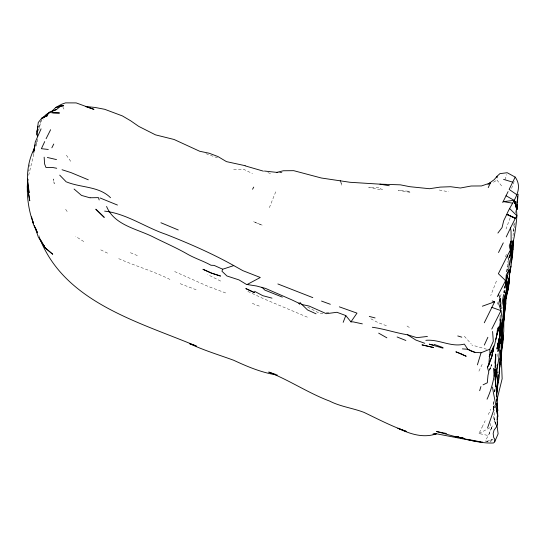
<?xml version="1.0" encoding="UTF-8"?>
<svg xmlns="http://www.w3.org/2000/svg" width="546" height="546" viewBox="0 0 546 546"><rect width="100%" height="100%" fill="white"/><g stroke="black" fill="none" stroke-linecap="round" stroke-linejoin="round"><path stroke-width="0.41" stroke-dasharray="2.73 2.05" d="M515.799 213.029L515.799 210.524M509.172 258.026L509.2 253.924M501.624 185.927L497.003 180.084L497.037 177.791M494.28 405.098L494.28 409.104M493.195 408.824L493.434 399.419M502.634 305.385L502.73 302.088M37.64 138.957L37.565 141.196L35.613 147.27M493.297 409.732L493.7 401.563M493.311 409.561L493.529 405.337L493.175 409.357M509.527 257.944L509.746 253.863M497.775 356.422L498.054 352.948M504.579 293.079L505.002 289.23M505.036 290.363L504.845 292.636M28.685 175.3L34.302 151.965M494.819 391.618L494.949 389.981M504.559 292.963L505.064 289.011M513.779 231.702L513.923 230.18M494.676 391.953L494.922 389.571M28.658 171.232L28.822 169.635M497.549 373.014L497.822 370.502M504.627 285.708L504.402 287.769L504.6 286.186M506.599 271.751L507.8 261.425M504.456 286.118L503.535 292.929M509.5 257.589L509.827 255.166M494.342 391.892L494.772 388.875M509.5 257.657L509.827 255.337M507.5 270.441L507.725 268.809M513.923 229.443L513.711 230.985L514.544 226.017M497.372 374.631L497.918 371.021M514.052 223.45L512.858 237.954M499.358 321.246L499.829 318.195M499.952 317.431L500.307 315.144M514.673 225.239L515.185 222.12M29.293 166.441L29.6 164.844M493.454 409.145L494.232 405.166M506.743 271.928L507.855 266.359M493.106 409.282L494.041 405.234M41.482 119.11L38.664 130.351L40.697 121.724L43.584 118.755M509.152 255.774L509.793 253.583M36.166 143.584L37.108 140.431M493.27 409.677L494.874 405.35M505.487 256.886L506.729 253.296M496.43 281.067L490.758 295.57M504.961 179.682L506.811 174.577M510.182 217.82L506.046 228.972M514.175 181.415L510.763 190.69M491.352 428.467L492.396 425.627L488.452 435.503L491.352 428.467L489.591 421.539M269.369 207.671L276.351 190.22M500.245 296.778L501.132 294.533M489.455 370.768L491.871 364.667L488.561 372.072M253.61 221.71L262.312 225.205L253.61 221.806M489.353 370.072L491.482 364.817L489.414 369.901M497.222 304.197L499.044 299.754M33.347 153.501L34.343 151.338M478.924 371.157L482.609 363.411M490.083 442.069L492.963 439.271L488.247 441.079L485.339 441.127L488.192 435.503L478.999 433.531L482.077 427.163M482.098 427.115L485.189 420.734M488.226 414.544L490.82 409.712L490.117 409.732M493.502 182.214L497.003 180.084M478.999 433.531L491.011 427.102M486.582 441.496L492.963 439.271M486.82 441.537L488.247 441.079M322.959 313.308L320.454 313.793L306.163 306.306M326.303 312.653L328.808 312.162M233.668 169.478L243.946 169.437L252.464 173.553M278.829 172.741L282.842 172.843L280.344 172.666M439.277 190.022L448.785 191.823M486.629 349.235L471.853 345.017M205.958 153.665L217.779 157.958M267.902 172.645L272.386 174.133M225.628 292.943L208.067 286.404L173.655 271.103M196.116 289.749L178.603 283.087M386.404 325.723L377.641 322.406L369.239 317.943M252.307 303.371L260.565 306.613M130.398 252.702L139.073 256.292M307.371 317.171L264.073 298.935L246.949 291.018M169.942 279.436C153.092 271 134.896 265.916 117.759 258.231M220.645 281.081L207.657 274.577M100.771 249.877L109.282 253.986M83.784 241.544L75.607 236.37M407.016 326.01L409.507 327.586M63.943 109.118L62.954 107.296M464.366 336.254L471.212 343.946M66.394 155.187L71.205 162.019M65.643 209.295L67.465 211.991M340.929 182.528L341.646 185.387L340.622 180.985M38.957 235.463L39.421 237.483M495.434 424.146L494.403 418.721L495.386 423.123L493.864 418.925L493.427 414.264M495.57 424.761L494.512 418.973L494.301 409.93M54.409 182.965L54.163 183.647L53.276 178.951L54.409 182.965M378.781 187.838L368.721 187.319L378.132 189.332L382.439 189.66L378.781 187.838M408.237 191.196L398.273 190.431L410.845 192.424L408.237 191.196M495.393 407.746L495.372 406.197L495.393 407.746"/><path stroke-width="0.82" d="M515.799 207.187L515.806 201.344L516.038 206.995M28.105 183.545L28.105 182.828M499.959 340.267L499.904 346.942L498.662 359.391L495.761 377.149L496.942 367.676M456.251 436.561C468.366 439.817 480.849 443.557 493.509 442.99L494.703 441.837L494.744 439.093L493.707 437.564L493.161 433.483L494.082 430.036L496.314 427.156L497.338 423.757L497.194 416.509M497.215 414.018L497.29 406.538L496.628 403.023M497.037 177.791L497.058 176.262L499.911 173.648L507.2 172.72L515.178 177.102C524.515 190.049 511.493 202.566 506.811 214.312L503.692 220.734L502.054 227.559L497.897 233.053M500.409 327.689L500.621 319.976C500.737 329.436 500.218 339.032 497.113 348.048L498.512 342.308M499.856 342.711L497.925 351.385L499.856 342.711L499.911 340.308M505.384 285.189L506.272 274.884L508.804 270.318L509.131 260.954L507.452 255.596L510.353 250.17L509.254 245.843L511.131 240.984L511.056 231.449L510.53 227.921L514.939 219.158L514.905 217.943L506.811 214.312L515.274 218.516L516.932 215.738L516.298 207.221L514.032 200.307L506.06 195.761L508.101 191.591M498.812 340.554L500.272 333.176L500.354 330.043M500.272 333.176L500.361 329.88M500.402 328.228L500.621 319.976M511.704 259.05L511.281 262.305L512.762 252.818L513.199 241.066M487.046 399.194C493.584 384.998 495.925 369.628 495.713 354.061L495.481 357.807M503.576 306.688L503.412 313.704L502.02 326.453L502.457 319.731M483.094 384.821L487.305 382.794L487.981 375.395L488.82 371.915L487.414 367.465L489.079 364.339C488.656 359.186 490.52 354.299 489.755 349.256L493.304 341.284L492.594 331.47M495.181 367.185L495.461 358.606M501.167 351.18L501.242 349.413L499.979 364.018L500.279 357.064M504.763 301.372L508.531 288.022L509.595 275.136M501.576 334.159L501.685 330.965M506.531 295.454L506.21 298.553L509.077 282.596L509.609 274.713M509.691 272.188L509.78 269.663M502.962 321.669L502.593 329.115M503.139 316.584L503.405 310.271M503.555 306.818L503.371 311.855L504.347 296.437M509.684 272.666L509.773 270.195M496.567 396.246L498.15 374.549L496.505 395.83L497.815 382.091L496.601 390.472M509.684 272.863L509.739 271.355M31.552 216.892L33.422 223.464C28.16 209.418 26.481 194.41 27.662 179.504M513.233 240.677L512.987 245.666M508.776 278.774L508.701 280.412L508.797 278.91M517.321 201.351L517.547 196.437L516.953 209.534L517.178 204.62M497.372 364.796L497.29 366.489L497.447 364.25M496.642 391.482L499.256 377.054L499.624 364.878M499.856 359.971L499.931 358.333M499.099 326.324L498.887 330.548L501.487 314.482L501.132 311.309M27.382 186.131L27.805 179.149M494.56 370.761L494.649 369.069M494.969 363.158L495.399 358.545M502.416 332.377L502.204 336.459L504.518 297.406L504.238 300.621M502.497 319.458C502.129 328.801 501.501 338.213 498.839 347.222M516.953 209.534L517.192 205.316M517.328 202.784L518.134 194.219M27.3 187.319L27.839 179.225M498.853 340.731L499.692 336.773L500.102 330.269M500.402 325.396L500.505 323.771M512.401 253.283L512.66 249.222M512.967 244.342L513.172 241.093M501.303 338.363L500.969 343.407L501.774 336.063L502.306 319.867M512.407 254.429L512.721 249.645M510.503 250.225L511.131 240.984L510.367 251.474M502.252 322.706L502.463 319.567M501.228 349.918L502.573 332.773L502.067 337.005M512.967 249.679L513.206 242.09M502.122 324.679L502.416 320.959L502.047 324.14M502.067 320.911L502.197 319.28M499.692 336.773L500.232 330.091M506.627 294.806L504.743 311.275M499.317 371.417L500.081 362.244L499.351 368.154M503.685 307.057L504.101 302.231M502.388 343.96L500.9 360.613L500.996 350.512M502.607 341.462L502.75 339.796M504.477 296.703L503.651 304.122M495.543 380.903L495.522 380.419L495.679 386.623L495.543 380.903L496.437 371.785L495.529 380.466M493.693 346.068L491.973 356.088L489.079 364.339M505.937 302.934L503.692 320.714M504.19 302.928L505.05 294.656M507.275 275.348L505.862 287.483M510.722 256.19L513.103 240.8L511.848 251.017L513.049 241.25M503.658 321.949L504.013 318.646L503.63 320.911M501.501 328.91L501.685 327.32M477.402 364.865L481.053 352.784L489.755 349.256M497.502 422.01L497.065 425.668L498.116 433.811L494.703 441.837M505.896 284.234L506.278 281.053L505.61 285.258M501.46 342.083L501.87 338.697M512.353 255.221C511.036 268.509 508.271 281.511 506.005 294.628L508.326 282.064L507.07 287.182L504.675 305.166L505.2 300.539L503.938 318.195L503.869 312.503L503.753 331.463L500.573 356.791L500.866 353.931L499.18 373.177L499.631 367.711L499.331 370.249M497.618 327.975L496.526 337.012L494.369 345.584L489.209 356.709L493.209 347.311M37.599 136.671L37.155 131.518L38.261 122.488L41.68 118.305L50.123 111.923L56.511 109.541L61.009 105.822L63.677 105.753L55.828 107.425L51.795 111.35L56.511 109.541M497.147 366.038L497.345 364.394M501.487 329.593L501.808 327.136M511.916 257.425L512.23 254.982M502.047 345.249L502.381 342.724M502.6 341.045L503.378 335.148L502.962 342.656L500.361 356.395M505.93 284.664L506.156 282.985M506.381 281.299L507.166 275.409M498.757 340.213L498.976 338.527M499.877 331.791L500.095 330.112M503.91 299.147L503.501 302.204L506.415 290.117L505.473 281.067M503.105 308.21L503.323 306.572M503.671 300.955L503.897 299.276M508.271 280.548L506.968 289.168L508.285 280.835M508.265 287.305L507.657 291.496L505.33 298.266M508.626 284.787L509.466 278.924M499.331 369.219L499.802 365.963M37.155 131.518L37.954 126.201L36.35 135.012M505.671 285.032L506.278 281.053M508.326 280.726L506.381 290.411M493.666 346.123L491.973 356.088L487.414 367.465M509.691 265.042L511.097 256.142L510.353 250.17M500.436 355.644L500.696 354.067M500.948 352.498L501.713 347.782M502.061 303.405L503.589 294.56M497.113 349.003L498.45 341.837L497.113 349.003L498.491 342.199M497.16 419.833L497.809 416.27L497.29 406.538L497.904 410.647M511.015 254.689L512.394 247.406M505.937 294.383L506.627 290.834L505.876 294.628M511.015 266.032L509.234 274.768L510.298 269.567M492.062 355.248L493.741 347.338L492.239 354.374M510.298 251.89L511.786 245.113L510.292 251.672M506.708 278.917L508.804 270.318M33.183 152.177L35.231 144.697M480.937 386.554L479.661 390.69M510.237 252.641C514.12 240.711 515.868 228.187 516.932 215.738L509.664 208.62M34.589 148.812L33.941 150.955L35.278 142.028L41.066 128.87M510.217 252.122L512.783 243.728M495.584 339.585L499.269 326.87L497.802 331.422M496.573 335.217L497.31 332.937M487.639 427.716L493.659 410.394M247.181 284.486L260.292 277.491L242.827 270.645L233.77 265.588L222.693 269.233L221.942 271.212L226.931 275.983L238.964 279.893L246.43 284.405L256.524 285.995L265.574 288.425L291.455 299.686L298.812 303.187L299.795 304.327L300.334 302.955L307.507 309.923L316.066 313.827M343.181 322.331L345.789 315.561L336.943 312.285L326.29 313.677L309.077 306.033L301.87 304.511M496.703 400.955L502.149 378.726L501.023 350.512M34.528 148.143C27.327 161.882 25.949 177.73 29.122 192.772L28.194 184.384M484.316 345.086L487.865 337.278M515.178 177.102L509.145 189.401L517.192 194.97M488.233 187.619L490.431 182.903L481.497 185.94L471.143 186.015L460.374 188.015L450.641 186.718L440.144 187.107L429.552 188.718L409.828 186.698L400.348 184.835L380.016 184.166L350.02 182.282L321.335 178.003L293.693 170.666L283.326 170.768L276.549 172.44M44.724 141.564L41.4 148.683L48.287 149.468M484.288 322.775L494.635 301.801L492.212 300.969M498.525 252.518L503.282 242.868M510.53 227.921L506.231 236.944M491.769 329.061L500.975 310.654L498.737 303.788L500.143 298.73L498.525 294.233L505.357 281.094L504.934 279.968L498.375 273.703L507.452 255.596M46.089 138.725L50.621 129.709M497.317 296.703L498.525 294.233M514.701 203.603L514.032 200.307L503.112 201.692L506.06 195.761M51.87 147.789L53.767 144.028M252.545 189.244L253.726 187.121M502.723 202.511L503.269 201.597L512.469 203.139M345.789 315.561L350.948 321.867L356.988 313.131L339.339 306.845M44.206 117.185L46.205 114.592L50.123 111.923M497.058 176.262L494.205 179.654L488.766 183.647M47.625 114.599L49.352 112.824M487.96 184.405L490.431 182.903M482.364 306.217L494.635 301.801M61.009 105.822L55.828 107.425L61.602 104.266L65.52 102.873L76.187 102.914L93.973 109.377L85.353 106.456L95.209 107.48L104.709 109.302L122.413 115.929L130.692 120.802L138.725 126.379L155.521 134.869L174.078 139.483L199.713 151.269L209.145 153.221L217.963 156.559L226.447 161.623L245.14 165.691M298.812 303.187L300.334 302.955M427.416 336.452L416.871 337.66L407.548 334.787C395.673 332.923 384.282 328.869 372.331 327.259M432.93 434.056L436.329 433.817C423.177 438.465 409.821 433.879 397.87 428.221L406.176 431.347C391.618 426.201 377.907 419.062 364.018 412.387C352.771 408.067 340.52 406.668 329.729 401.126C308.551 393.181 289.701 380.412 268.721 372.072L275.737 374.42M433.592 434.063L436.868 433.865L474.856 441.154L482.637 442.137M425.839 340.329C439.004 339.005 451.194 347.618 464.339 344.089L467.758 349.256L471.444 351.214L474.883 352.334L481.053 352.784M90.295 197.761L98.457 197.625L99.188 199.959M350.948 321.867L353.146 321.874L362.332 323.86M52.737 112.879L59.507 113.002L50.655 112.674M462.401 348.88L467.758 349.256L474.883 352.334M277.839 172.488L264.441 171.048M104.62 211.118C126.672 213.698 145.243 227.368 165.984 234.343C189.148 243.496 212.019 253.405 233.77 265.588M480.139 441.789L467.492 439.325M340.199 180.924L340.622 180.985M446.464 433.483L436.568 431.531L454.948 436.547L464.359 438.554L456.299 436.547M379.948 184.152L389.271 185.736M56.723 168.277L52.921 167.547L45.946 167.465L44.588 163.909L44.151 157.187M277.293 375.034C261.896 372.768 247.666 366.755 233.681 360.264C218.919 354.886 203.835 350.341 189.585 343.652L196.587 346.027M433.401 345.065L429.306 344.178L442.99 348.171M47.366 157.473L56.511 159.589M66.885 182.071C81.286 187.851 98.935 186.159 110.524 197.707M369.294 316.441L375.095 317.929M271.997 298.15L262.797 295.673L254.47 291.271M245.161 165.868L263.418 171.157M90.029 197.829L81.504 195.413L74.072 189.032M461.35 437.701L463.629 438.349M457.76 335.954L461.8 337.175M503.569 179.375L512.53 182.091M62.046 169.738L70.96 172.591L88.302 179.805M195.181 345.584C137.735 321.601 63.807 301.781 39.421 237.483M277.873 283.961L312.81 297.631M434.152 344.396L443.024 347.59M491.81 307.337L500.975 310.654M424.781 343.291L415.909 340.09L407.548 334.787M321.539 301.071L330.337 304.293M117.438 205.05L100.048 197.973M397.113 336.991L405.869 340.465M160.913 222.741L178.262 229.975M282.337 297.106L264.865 290.103L261.93 287.257M506.77 214.387L514.905 217.943L515.274 218.516M222.693 269.233L214.107 265.39L211.022 265.267C203.515 261.084 195.584 258.647 188.077 254.477C177.143 248.143 165.718 243.195 154.429 237.599C137.838 228.876 114.476 225.675 106.572 206.463M254.422 292.601L245.816 288.575L254.334 292.574M378.671 333.149L386.875 337.824M40.998 240.404L44.943 247.693L52.73 254.259L44.738 247.468L38.309 237.005L34.412 225.546M59.705 175.136L66.291 181.914M43.7 245.161L44.479 246.56M43.086 244.171L44.943 247.693M35.401 227.682L37.51 232.814L33.402 224.508L32.794 221.266M496.198 407.889L497.809 416.27M495.666 405.344C494.997 399.167 493.195 393.243 492.594 387.107M493.55 368.297L494.144 376.242M501.214 308.702L500.143 298.73L500.259 301.283M502.033 324.269L501.344 339.721L502.054 324.222M495.55 381.361L497.331 402.265L497.263 412.189L497.126 409.78M496.99 407.364L496.764 402.907M496.601 399.781L496.683 401.344M500.416 304.688L500.491 306.395M495.481 373.184L495.188 380.166L495.645 369.41L495.481 373.184M45.666 116.182L41.68 118.305L47.543 115.656L45.666 116.182M433.633 347.543L422.099 344.908L433.633 347.543M464.359 438.554L455.207 436.568L464.373 438.615M220.413 276.01L211.507 273.143L202.935 269.28L211.52 273.116L220.413 276.01M460.892 353.719L455.849 351.801L466.195 356.272L460.892 353.719M104.163 217.288L95.898 209.248L104.163 217.288M29.743 200.73L27.389 186.363L29.743 200.73"/></g></svg>
